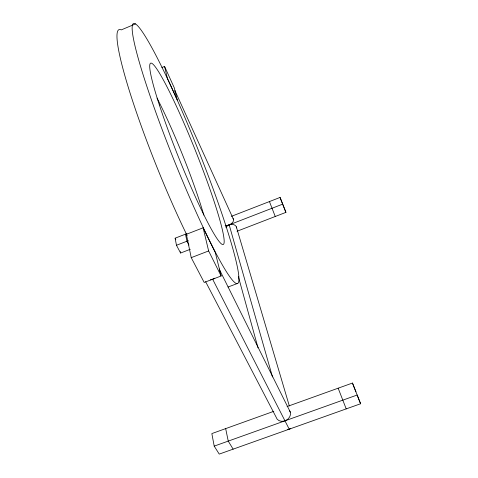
<?xml version="1.0" encoding="UTF-8"?>
<svg xmlns="http://www.w3.org/2000/svg" width="478" height="478" viewBox="0 0 478 478"><rect width="100%" height="100%" fill="white"/><g stroke="black" fill="none" stroke-linecap="round" stroke-linejoin="round"><path stroke-width="0.72" d="M135.525 23.9L121.245 29.905A139.725 15.894 68.2 0 0 130.93 95.731A139.725 15.894 68.2 0 0 187.161 235.57M161.869 67.494L164.552 66.382L174.219 87.677L177.302 100.051L167.425 78.416L164.552 66.382M190.292 249.283L180.588 253.029L176.466 245.28L175.133 238.187L186.88 233.623M231.37 216.349L280.06 197.438L285.922 212.369L237.04 231.238M203.108 227.809L186.372 234.304L191.23 257.648L204.19 282.45L221.135 275.997L215.297 252.563L203.108 227.809L208.635 250.95L221.135 275.997M176.466 245.28L188.332 240.685M225.718 226.202L282.677 204.142L285.922 212.369M191.23 257.648L208.635 250.95M228.012 287.045L237.04 283.627A140.006 13.121 68.2 0 0 171.471 87.283A140.006 13.121 68.2 0 0 147.941 89.619A140.006 13.121 68.2 0 0 237.04 283.627M273.804 411.319L211.844 433.582L214.204 446.123L219.241 454.1L360.597 403.761L352.465 383.051L287.075 406.551M214.204 446.123L357.138 395.031L360.597 403.761M233.133 449.153L228.245 441.104L225.664 428.617M175.133 238.187L175.814 239.472M205.606 281.667L276.129 417.186A7.57 6.328 -28.9 0 0 285.886 420.443A7.57 6.328 -28.9 0 0 289.596 410.608M188.965 245.118L186.952 241.223L185.494 234.166M212.65 279.23L289.232 429.178M219.635 269.974L290.307 412.102M233.473 219.342L174.978 90.706A6.471 3.101 -25 0 1 174.972 91.585M346.215 408.887L338.161 388.196M275.25 216.486L269.431 201.567M352.465 383.051L355.925 391.787M280.06 197.438L282.677 204.142M236.329 226.829L289.339 405.971M229.183 224.863L272.49 376.987M238.361 276.607L258.024 347.876M180.314 251.601L180.588 253.029M219.247 268.989A9.052 6.053 -27.3 0 1 219.731 271.629M214.795 278.184A9.052 6.053 -27.3 0 1 210.41 279.857M233.031 218.524A5.676 3.567 -24.7 0 1 231.693 223.375A5.676 3.567 -24.7 0 1 225.144 225.293M225.98 227.492A5.688 4.374 -15.8 0 1 232.081 224.373A5.688 4.374 -15.8 0 1 236.616 227.928M290.439 428.641A7.481 6.328 -29 0 1 287.344 429.614M157.041 98.098A97.464 10.994 68.2 0 1 203.843 215.13M159.365 104.963A97.655 9.076 68.2 0 0 222.27 244.425A97.655 9.076 68.2 0 0 178.987 111.858A97.655 9.076 68.2 0 0 159.365 104.963"/></g></svg>
